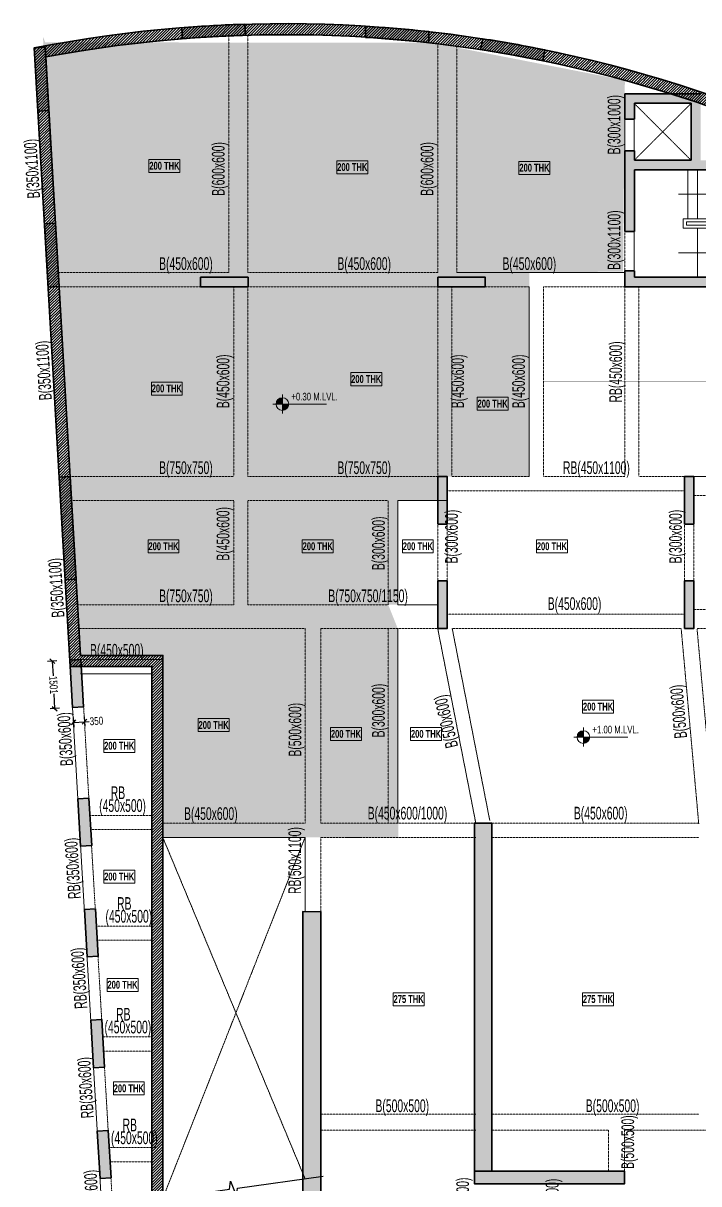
# Model space of a CAD drawing. Header units: millimetres. Extents: x 15 to 343839, y 33 to 62854.
# Drawn here: x 15 to 21381, y 24560 to 61241 of the extents above; entities that cross this region are included whole.
import ezdxf

# ---------------------------------------------------------------- set-up
doc = ezdxf.new("R2010")
doc.units = ezdxf.units.MM
doc.linetypes.add('HIDDEN', pattern=[0.375, 0.25, -0.125])
for name, color, linetype, lineweight in [('A-ANNO-DIMS', 8, 'Continuous', 15), ('A-DETL-MISC', 35, 'Continuous', 15), ('A-FLOR-IDEN', 11, 'Continuous', 9), ('A-HIDD-ABVE', 8, 'HIDDEN', 20), ('G-____-____-DIMS', 7, 'Continuous', 9), ('S-BEAM', 7, 'Continuous', 18), ('S-BEAM-IDEN', 2, 'Continuous', 9), ('S-COL HATCH', 9, 'Continuous', 0), ('S-COLS', 5, 'Continuous', 35)]:
    doc.layers.add(name, color=color, linetype=linetype, lineweight=lineweight)
doc.layers.add('changes', color=7, linetype='Continuous')
doc.layers.add('HATCH', color=8, linetype='Continuous')
doc.styles.add('Dim.s & Anno.(Misc.)', font='ARIALN.TTF')
doc.styles.add('SOBHA', font='swisscl.ttf')
doc.styles.add('Swis721 LtCn BT', font='swisscl.ttf', dxfattribs={"width": 0.9, "height": 233.355162})
doc.styles.add('Swis721 LtCn BT_1', font='swisscl.ttf', dxfattribs={"height": 240})
doc.styles.add('Swis721 LtCn BT_B', font='', dxfattribs={"width": 0.9, "height": 246.918336})
doc.styles.get('Swis721 LtCn BT_B').set_extended_font_data('Swis721 LtCn BT', bold=True)
doc.dimstyles.new('A-GFC-100', dxfattribs={"dimscale": 100, "dimtxt": 1.75, "dimasz": 1.5, "dimexe": 1.5, "dimexo": 0, "dimgap": 1, "dimtad": 1, "dimdsep": 46, "dimtxsty": 'Dim.s & Anno.(Misc.)', "dimblk": 'ARCHTICK', "dimcen": 0, "dimdle": 1.5, "dimclrd": 256, "dimclre": 8, "dimclrt": 6, "dimazin": 2, "dimtfac": 1, "dimtix": 1, "dimtmove": 2, "dimatfit": 3, "dimfxl": 1, "dimtolj": 1, "dimlwd": -1, "dimlwe": 9, "dimarcsym": 0})
doc.dimstyles.new('S-100', dxfattribs={"dimscale": 100, "dimtxt": 2.5, "dimasz": 1.5, "dimexe": 1.5, "dimexo": 1.5, "dimgap": 0.1, "dimtad": 0, "dimdec": 0, "dimrnd": 0.0005, "dimzin": 0, "dimdsep": 46, "dimtxsty": 'SOBHA', "dimblk": 'OBLIQUE', "dimcen": 0.09, "dimclrd": 8, "dimclre": 8, "dimclrt": 6, "dimadec": 0, "dimazin": 0, "dimtfac": 1, "dimtdec": 0, "dimtofl": 0, "dimtmove": 0, "dimatfit": 3, "dimfxl": 1.5, "dimfxlon": 1, "dimtolj": 1, "dimtzin": 0, "dimlwd": -1, "dimlwe": -1, "dimarcsym": 0})

# ---------------------------------------------------------------- blocks, each defined once
blk = doc.blocks.new('_ARCHTICK')
at = {"color": 0, "linetype": 'ByBlock', "const_width": 0.15}
blk.add_lwpolyline([(-0.5, -0.5), (0.5, 0.5)], dxfattribs=at)
blk = doc.blocks.new('Spot Elevations - M_Spot Elevation - Target Filled-23738-FIRST FLOOR  FRAMING PLAN _NTA_')
at = {"layer": 'G-____-____-DIMS'}
h = blk.add_hatch(color=256, dxfattribs=at)
edge = h.paths.add_edge_path(flags=0)
edge.add_line((0, 0), (-2, 0))
edge.add_arc((0, 0), 2, 90, 180, ccw=False)
edge.add_line((0, 2), (0, 0))
h = blk.add_hatch(color=256, dxfattribs=at)
edge = h.paths.add_edge_path(flags=0)
edge.add_line((0, 0), (2, 0))
edge.add_arc((0, 0), 2, 270, 360, ccw=False)
edge.add_line((0, -2), (0, 0))
for p, q in [((-3, 0), (14, 0)), ((0, -3), (0, 3))]:
    blk.add_line(p, q, dxfattribs=at)
blk.add_circle((0, 0), 2, dxfattribs=at)
blk = doc.blocks.new('A$C89844c14')
at = {"layer": 'S-COL HATCH', "transparency": 33554687}
h = blk.add_hatch(dxfattribs=at)
h.set_pattern_fill('ANSI31', color=256, scale=500)
h.set_pattern_definition([(45, (-31243118.95, 21573255.045), (-44.19417382, 44.19417382), [])])
edge = h.paths.add_edge_path()
edge.add_line((-12641, -10574), (46763, -10574))
edge.add_line((46763, -10574), (50159, -10424))
edge.add_line((50159, -10424), (50159, 18363))
edge.add_arc((65987, 101152), 84288, 235.33184, 259.17631, ccw=False)
edge.add_arc((-8443, 269), 41200, 49.9962, 101.0852)
edge.add_line((-16364, 40700), (-15224, 21151))
edge.add_line((-15224, 21151), (-12641, 21151))
edge.add_line((-12641, 21151), (-12641, -10574))
edge = h.paths.add_edge_path(flags=16)
edge.add_line((-12291, -10224), (46756, -10224))
edge.add_line((46756, -10224), (49809, -10089))
edge.add_line((49809, -10089), (49809, 18075))
edge.add_arc((65987, 101152), 84638, 235.32076, 258.98032, ccw=False)
edge.add_arc((-8443, 269), 40850, 49.9733, 100.6568)
edge.add_line((-15997, 40415), (-14893, 21501))
edge.add_line((-14893, 21501), (-12291, 21501))
edge.add_line((-12291, 21501), (-12291, -10224))
h = blk.add_hatch(color=256, dxfattribs=at)
h.dxf.hatch_style = 1
h.paths.add_polyline_path([(-9677, 41100), (-9696, 41450, 0.01185), (-11693, 41340), (-11674, 40991, -0.011949)])
h = blk.add_hatch(color=256, dxfattribs=at)
h.dxf.hatch_style = 1
h.paths.add_polyline_path([(-3883, 40864), (-3883, 41216, 0.011892), (-5883, 41384), (-5883, 41033, -0.011992)])
h = blk.add_hatch(color=256, dxfattribs=at)
h.dxf.hatch_style = 1
h.paths.add_polyline_path([(-16015, 40721), (-16364, 40700), (-16248, 38704), (-15898, 38724)])
h = blk.add_hatch(color=256, dxfattribs=at)
h.dxf.hatch_style = 1
h.paths.add_polyline_path([(-278, 40295), (-209, 40638, 0.011811), (-2178, 40990), (-2248, 40647, -0.01191)])
h = blk.add_hatch(color=256, dxfattribs=at)
h.dxf.hatch_style = 1
h.paths.add_polyline_path([(9117, 37152), (4718, 37152), (4718, 38941, 0.006139), (3765, 39252), (2318, 39252), (2318, 38452), (2618, 38452), (2618, 38952), (4418, 38952), (4418, 37152), (2618, 37152), (2618, 37452), (2318, 37452), (2318, 34902), (2618, 34902), (2618, 36852), (9618, 36852), (9618, 33452), (2618, 33452), (2618, 33652), (2318, 33652), (2318, 33152), (9918, 33152), (9918, 36760, 0.005461)])
h = blk.add_hatch(color=256, dxfattribs=at)
h.dxf.hatch_style = 1
h.paths.add_polyline_path([(4718, 39252), (3765, 39252, -0.006139), (4718, 38941)])
h = blk.add_hatch(color=256, dxfattribs=at)
h.dxf.hatch_style = 1
h.paths.add_polyline_path([(-15690, 35158), (-16040, 35137), (-15923, 33141), (-15574, 33161)])
h = blk.add_hatch(color=256, dxfattribs=at)
h.dxf.hatch_style = 1
h.paths.add_polyline_path([(-11098, 33452), (-11098, 33152), (-9598, 33152), (-9598, 33452)])
h = blk.add_hatch(color=256, dxfattribs=at)
h.dxf.hatch_style = 1
h.paths.add_polyline_path([(-3596, 33452), (-3596, 33152), (-2096, 33152), (-2096, 33452)])
h = blk.add_hatch(color=256, dxfattribs=at)
h.dxf.hatch_style = 1
h.paths.add_polyline_path([(-15224, 27151), (-15573, 27131), (-15384, 23886), (-15034, 23907)])
h = blk.add_hatch(color=256, dxfattribs=at)
h.dxf.hatch_style = 1
h.paths.add_polyline_path([(-3596, 25652), (-3296, 25652), (-3296, 27152), (-3596, 27152)])
h = blk.add_hatch(color=256, dxfattribs=at)
h.dxf.hatch_style = 1
h.paths.add_polyline_path([(-3596, 25652), (-3296, 25652), (-3296, 27152), (-3596, 27152)])
h = blk.add_hatch(color=256, dxfattribs=at)
h.dxf.hatch_style = 1
h.paths.add_polyline_path([(4204, 25652), (4504, 25652), (4504, 27152), (4204, 27152)])
h = blk.add_hatch(color=256, dxfattribs=at)
h.dxf.hatch_style = 1
h.paths.add_polyline_path([(4204, 25652), (4504, 25652), (4504, 27152), (4204, 27152)])
h = blk.add_hatch(color=256, dxfattribs=at)
h.dxf.hatch_style = 1
h.paths.add_polyline_path([(-3596, 22352), (-3296, 22352), (-3296, 23852), (-3596, 23852)])
h = blk.add_hatch(color=256, dxfattribs=at)
h.dxf.hatch_style = 1
h.paths.add_polyline_path([(-3596, 22352), (-3296, 22352), (-3296, 23852), (-3596, 23852)])
h = blk.add_hatch(color=256, dxfattribs=at)
h.dxf.hatch_style = 1
h.paths.add_polyline_path([(4204, 22352), (4504, 22352), (4504, 23852), (4204, 23852)])
h = blk.add_hatch(color=256, dxfattribs=at)
h.dxf.hatch_style = 1
h.paths.add_polyline_path([(4204, 22352), (4504, 22352), (4504, 23852), (4204, 23852)])
h = blk.add_hatch(color=256, dxfattribs=at)
h.dxf.hatch_style = 1
h.paths.add_polyline_path([(-15235, 21349), (-15148, 19852), (-14798, 19872), (-14886, 21370)])
h = blk.add_hatch(color=256, dxfattribs=at)
h.dxf.hatch_style = 1
h.paths.add_polyline_path([(-14979, 16967), (-14892, 15470), (-14543, 15490), (-14630, 16988)])
h = blk.add_hatch(color=256, dxfattribs=at)
h.dxf.hatch_style = 1
h.paths.add_polyline_path([(-14775, 13467), (-14688, 11970), (-14338, 11990), (-14426, 13488)])
h = blk.add_hatch(color=256, dxfattribs=at)
h.dxf.hatch_style = 1
h.paths.add_polyline_path([(-14571, 9967), (-14484, 8470), (-14134, 8490), (-14222, 9988)])
h = blk.add_hatch(color=256, dxfattribs=at)
h.dxf.hatch_style = 1
h.paths.add_polyline_path([(-14367, 6467), (-14279, 4970), (-13930, 4990), (-14017, 6488)])
at = {"layer": 'S-COLS'}
for p, q in [((4718, 39252, 0), (2318, 39252, 0)), ((2618, 38952), (4418, 38952, 0)), ((4418, 37152, 0), (4418, 38952, 0)), ((4418, 37152, 0), (2618, 37152)), ((2618, 36852), (9618, 36852)), ((2618, 34902), (2618, 36852)), ((2318, 34902), (2618, 34902)), ((2318, 33652), (2318, 33152)), ((2618, 33652), (2318, 33652)), ((2618, 33452), (2618, 33652)), ((9618, 33452), (2618, 33452)), ((2318, 33152), (9918, 33152))]:
    blk.add_line(p, q, dxfattribs=at)
at = {"layer": 'S-COLS', "elevation": 0}
for points in [[(-12641, -10574), (46763, -10574), (50159, -10424), (50159, 18363, -0.104418), (18042, 31828, 0.226686), (-16364, 40700), (-15224, 21151), (-12641, 21151)], [(-12291, -10224), (46756, -10224), (49809, -10089), (49809, 18075, -0.103603), (17829, 31550, 0.224825), (-15997, 40415), (-14893, 21501), (-12291, 21501)]]:
    blk.add_lwpolyline(points, format="xyb", close=True, dxfattribs=at)
for points in [[(-9696, 41450, 0.01185), (-11693, 41340), (-11674, 40991, -0.011949), (-9677, 41100), (-9696, 41450)], [(-5883, 41384, -0.011892), (-3883, 41216), (-3883, 40864, 0.011992), (-5883, 41033), (-5883, 41384)], [(-278, 40295), (-209, 40638, 0.011811), (-2178, 40990), (-2248, 40647, -0.01191), (-278, 40295)]]:
    blk.add_lwpolyline(points, format="xyb", dxfattribs=at)
for points in [[(-16364, 40700), (-16015, 40721), (-15898, 38724), (-16248, 38704)], [(-16040, 35137), (-15690, 35158), (-15574, 33161), (-15923, 33141)], [(-11098, 33452), (-11098, 33152), (-9598, 33152), (-9598, 33452)], [(-3596, 33452), (-3596, 33152), (-2096, 33152), (-2096, 33452)], [(-15573, 27131), (-15224, 27151), (-15034, 23907), (-15384, 23886)], [(-3596, 25652), (-3296, 25652), (-3296, 27152), (-3596, 27152)], [(-3596, 25652), (-3296, 25652), (-3296, 27152), (-3596, 27152)], [(4204, 25652), (4504, 25652), (4504, 27152), (4204, 27152)], [(4204, 25652), (4504, 25652), (4504, 27152), (4204, 27152)], [(-3596, 22352), (-3296, 22352), (-3296, 23852), (-3596, 23852)], [(-3596, 22352), (-3296, 22352), (-3296, 23852), (-3596, 23852)], [(4204, 22352), (4504, 22352), (4504, 23852), (4204, 23852)], [(4204, 22352), (4504, 22352), (4504, 23852), (4204, 23852)], [(-15235, 21349), (-14886, 21370), (-14798, 19872), (-15148, 19852)], [(-14979, 16967), (-14630, 16988), (-14543, 15490), (-14892, 15470)], [(-14775, 13467), (-14426, 13488), (-14338, 11990), (-14688, 11970)], [(-14571, 9967), (-14222, 9988), (-14134, 8490), (-14484, 8470)], [(-14367, 6467), (-14017, 6488), (-13930, 4990), (-14279, 4970)]]:
    blk.add_lwpolyline(points, close=True, dxfattribs=at)
for points in [[(2618, 38952), (2618, 38452), (2318, 38452), (2318, 39252)], [(2618, 37152), (2618, 37452), (2318, 37452), (2318, 34902)]]:
    blk.add_lwpolyline(points, dxfattribs=at)
blk = doc.blocks.new('A$C0921b736')
at = {"layer": 'S-COL HATCH', "transparency": 33554687}
h = blk.add_hatch(color=256, dxfattribs=at)
h.dxf.hatch_style = 1
h.paths.add_polyline_path([(5425, 11675), (5425, 11275), (10175, 11275), (10175, 11675)])
h.paths.add_polyline_path([(5425, 11675), (5975, 11675), (5975, 22675), (5425, 22675)])
h = blk.add_hatch(color=256, dxfattribs=at)
h.dxf.hatch_style = 1
h.paths.add_polyline_path([(5785, 8375), (5785, 9275), (5385, 9275), (5385, 8775), (575, 8775), (575, 19875), (0, 19879), (0, 8375)])
at = {"layer": 'S-COLS'}
blk.add_lwpolyline([(5425, 11675), (5425, 22675), (5975, 22675), (5975, 11675), (5425, 11675)], dxfattribs=at)
blk.add_lwpolyline([(0, 8379), (5785, 8375), (5785, 9275), (5385, 9275), (5385, 8775), (575, 8775), (575, 19875), (0, 19879)], close=True, dxfattribs=at)
at = {"layer": 'S-COLS', "elevation": 0}
blk.add_lwpolyline([(10175, 11675), (5425, 11675), (5425, 11275), (10175, 11275)], close=True, dxfattribs=at)
blk = doc.blocks.new('_OBLIQUE')
at = {"color": 0, "linetype": 'ByBlock'}
blk.add_line((-0.5, -0.5), (0.5, 0.5), dxfattribs=at)
blk = doc.blocks.new('*D27')
at = {"layer": 'changes', "color": 8, "transparency": 16777216}
for p, q in [((1595, 39293), (1612, 38994)), ((1944, 39314), (1961, 39014)), ((1603, 39144), (1953, 39164)), ((1953, 39164), (2102, 39173))]:
    blk.add_line(p, q, dxfattribs=at)
at = {"layer": 'changes', "color": 8, "transparency": 16777216, "xscale": 150, "yscale": 150, "zscale": 150}
for p, rotation in [((1603, 39144), 183.3390003733006), ((1953, 39164), 3.339000373300581)]:
    blk.add_blockref('_OBLIQUE', p, dxfattribs=dict(at, rotation=rotation))
at = {"layer": 'changes', "color": 6, "transparency": 16777216, "insert": (2331, 39186), "char_height": 250, "attachment_point": 5, "rotation": 3.339, "style": 'SOBHA'}
blk.add_mtext('\\A1;350', dxfattribs=at)
blk = doc.blocks.new('*D28')
at = {"layer": 'changes', "color": 8, "transparency": 16777216}
for p, q in [((1082, 41087), (782, 41070)), ((932, 41078), (958, 40610)), ((1015, 39579), (989, 40048)), ((1165, 39588), (866, 39571))]:
    blk.add_line(p, q, dxfattribs=at)
at = {"layer": 'changes', "color": 8, "transparency": 16777216, "xscale": 150, "yscale": 150, "zscale": 150}
for p, rotation in [((932, 41078), 93.17328920307547), ((1015, 39579), 273.1732892030755)]:
    blk.add_blockref('_OBLIQUE', p, dxfattribs=dict(at, rotation=rotation))
at = {"layer": 'changes', "color": 6, "transparency": 16777216, "insert": (974, 40329), "char_height": 250, "attachment_point": 5, "rotation": 273.1733, "style": 'SOBHA'}
blk.add_mtext('\\A1;1501', dxfattribs=at)
blk = doc.blocks.new('A$Cf8d4ec59')
at = {"layer": 'A-DETL-MISC'}
for p, q in [((-5300, 0), (-5300, -1550)), ((-5000, 0), (-5000, -1550)), ((-4700, 0), (-4700, -1550)), ((-4400, 0), (-4400, -1550)), ((-4100, 0), (-4100, -1550)), ((-3800, 0), (-3800, -1550)), ((-3500, 0), (-3500, -1550)), ((-3200, 0), (-3200, -1550)), ((-2900, 0), (-2900, -1550)), ((-2600, 0), (-2600, -1550)), ((-2300, 0), (-2300, -1550)), ((-2000, 0), (-2000, -1550)), ((-1700, 0), (-1700, -1550)), ((-5000, -3400), (-5000, -1850)), ((-4700, -3400), (-4700, -1850)), ((-4400, -3400), (-4400, -1850)), ((-4100, -3400), (-4100, -1850)), ((-3800, -3400), (-3800, -1850)), ((-3500, -3400), (-3500, -1850)), ((-3200, -3400), (-3200, -1850)), ((-2900, -3400), (-2900, -1850)), ((-2600, -3400), (-2600, -1850)), ((-2300, -3400), (-2300, -1850)), ((-2000, -3400), (-2000, -1850)), ((-1700, -3400), (-1700, -1850))]:
    blk.add_line(p, q, dxfattribs=at)
for points in [[(-1550, -1550), (-1550, -1850), (-5450, -1850), (-5450, -1550)], [(-1650, -1650), (-1650, -1750), (-5350, -1750), (-5350, -1650)]]:
    blk.add_lwpolyline(points, close=True, dxfattribs=at)
at = {"layer": 'A-ANNO-DIMS', "ltscale": 500}
for points in [[(-1400, -775), (-5600, -775)], [(-5600, -2625), (-1424, -2625)]]:
    blk.add_leader(points, dimstyle='A-GFC-100', override={"dimasz": 0.002, "dimtad": 0, "dimfxl": 0.18, "dimarcsym": 1}, dxfattribs=at)

msp = doc.modelspace()

# ---------------------------------------------------------------- hatches: boundary and pattern name
at = {"layer": 'HATCH'}
h = msp.add_hatch(dxfattribs=at)
h.set_pattern_fill('TRIANG', color=9, scale=1500)
h.set_pattern_definition([(60, (-31346289.55, 21492996.04), (-281.2499995, 487.1392893), [281.25, -281.25]), (120, (-31346289.55, 21492996.04), (-562.4999995, 3e-07), [281.25, -281.25]), (0, (-31346430.17, 21493239.6), (281.25, 487.139289), [281.25, -281.25])])
edge = h.paths.add_edge_path()
edge.add_line((11770.6, 35509.8), (4432.4, 35509.8))
edge.add_line((4432.4, 35509.8), (4432.4, 41261))
edge.add_line((4432.4, 41261), (1830.3, 41261))
edge.add_line((1830.3, 41261), (639.6, 60813.3))
edge.add_line((639.6, 60813.3), (710.6, 60635.8))
edge.add_line((710.6, 60635.8), (12951.7, 60623.7))
edge.add_line((12951.7, 60623.7), (19042.6, 59436.7))
edge.add_line((19042.6, 59436.7), (18984.5, 53392))
edge.add_line((18984.5, 53392), (16016.7, 53359.8))
edge.add_line((16016.7, 53359.8), (16016.7, 46911))
edge.add_line((16016.7, 46911), (13143.7, 46909.8))
edge.add_line((13143.7, 46909.8), (13127.8, 46159.8))
edge.add_line((13127.8, 46159.8), (11859.8, 46159.8))
edge.add_line((11859.8, 46159.8), (11859.8, 42859.8))
edge.add_line((11859.8, 42859.8), (11559.8, 42859.8))
edge.add_line((11559.8, 42859.8), (11859.8, 42109.8))
edge.add_line((11859.8, 42109.8), (11878.1, 35509.8))

# ---------------------------------------------------------------- linework, layer by layer
at = {"elevation": 0}
msp.add_lwpolyline([(4159.3, 24055.4), (6540, 24388.3), (6567.2, 24644.5), (6760.3, 24166.6), (6787.6, 24422.9), (9497.9, 24801.9)], dxfattribs=at)
at = {"layer": 'A-FLOR-IDEN', "color": 8, "flags": 128}
for points in [[(4969.1, 56937.2), (4969.1, 56525.3), (3991.6, 56525.3), (3991.6, 56937.2)], [(4969.1, 56937.2), (4969.1, 56525.3), (3991.6, 56525.3), (3991.6, 56937.2)], [(10911.6, 56896.2), (10911.6, 56484.3), (9934.1, 56484.3), (9934.1, 56896.2)], [(10911.6, 56896.2), (10911.6, 56484.3), (9934.1, 56484.3), (9934.1, 56896.2)], [(16671.6, 56875.2), (16671.6, 56463.3), (15694.1, 56463.3), (15694.1, 56875.2)], [(16671.6, 56875.2), (16671.6, 56463.3), (15694.1, 56463.3), (15694.1, 56875.2)], [(5044.6, 49899.7), (5044.6, 49487.8), (4067.1, 49487.8), (4067.1, 49899.7)], [(5044.6, 49899.7), (5044.6, 49487.8), (4067.1, 49487.8), (4067.1, 49899.7)], [(11352.1, 50196.7), (11352.1, 49784.8), (10374.6, 49784.8), (10374.6, 50196.7)], [(11352.1, 50196.7), (11352.1, 49784.8), (10374.6, 49784.8), (10374.6, 50196.7)], [(15350.2, 49419.1), (15350.2, 49007.3), (14372.7, 49007.3), (14372.7, 49419.1)], [(15350.2, 49419.1), (15350.2, 49007.3), (14372.7, 49007.3), (14372.7, 49419.1)], [(18683.1, 39843.2), (18683.1, 39431.3), (17705.6, 39431.3), (17705.6, 39843.2)], [(18683.1, 39843.2), (18683.1, 39431.3), (17705.6, 39431.3), (17705.6, 39843.2)], [(6525.1, 39261.7), (6525.1, 38849.8), (5547.6, 38849.8), (5547.6, 39261.7)], [(6525.1, 39261.7), (6525.1, 38849.8), (5547.6, 38849.8), (5547.6, 39261.7)], [(10712.1, 38981.7), (10712.1, 38569.8), (9734.6, 38569.8), (9734.6, 38981.7)], [(10712.1, 38981.7), (10712.1, 38569.8), (9734.6, 38569.8), (9734.6, 38981.7)], [(13243.6, 38981.7), (13243.6, 38569.8), (12266.1, 38569.8), (12266.1, 38981.7)], [(13243.6, 38981.7), (13243.6, 38569.8), (12266.1, 38569.8), (12266.1, 38981.7)], [(3540.3, 38606.9), (3540.3, 38195), (2562.8, 38195), (2562.8, 38606.9)], [(3540.3, 34472.4), (3540.3, 34060.5), (2562.8, 34060.5), (2562.8, 34472.4)], [(3645.3, 31052.4), (3645.3, 30640.5), (2667.8, 30640.5), (2667.8, 31052.4)], [(11716, 30600.2), (11716, 30188.4), (12693.5, 30188.4), (12693.5, 30600.2)], [(17703, 30600.2), (17703, 30188.4), (18680.5, 30188.4), (18680.5, 30600.2)], [(3842.8, 27779.9), (3842.8, 27368), (2865.3, 27368), (2865.3, 27779.9)]]:
    msp.add_lwpolyline(points, close=True, dxfattribs=at)
at = {"layer": 'A-FLOR-IDEN', "color": 8, "elevation": 0, "flags": 128}
for points in [[(4941.3, 44912.3), (4941.3, 44500.5), (3963.8, 44500.5), (3963.8, 44912.3)], [(4941.3, 44912.3), (4941.3, 44500.5), (3963.8, 44500.5), (3963.8, 44912.3)], [(9817.8, 44912.3), (9817.8, 44500.5), (8840.3, 44500.5), (8840.3, 44912.3)], [(9817.8, 44912.3), (9817.8, 44500.5), (8840.3, 44500.5), (8840.3, 44912.3)], [(12983.8, 44912.3), (12983.8, 44500.5), (12006.3, 44500.5), (12006.3, 44912.3)], [(12983.8, 44912.3), (12983.8, 44500.5), (12006.3, 44500.5), (12006.3, 44912.3)], [(17223.8, 44912.3), (17223.8, 44500.5), (16246.3, 44500.5), (16246.3, 44912.3)], [(17223.8, 44912.3), (17223.8, 44500.5), (16246.3, 44500.5), (16246.3, 44912.3)]]:
    msp.add_lwpolyline(points, close=True, dxfattribs=at)
at = {"layer": 'A-HIDD-ABVE', "linetype": 'HIDDEN'}
for p, q in [((19338.3, 58711, 0), (21138.3, 56911, 0)), ((19338.3, 56911, 0), (21138.3, 58711, 0)), ((4428.5, 35509.8), (8928.1, 24722.2, 0)), ((4428.5, 24093), (8928.1, 35509.8))]:
    msp.add_line(p, q, dxfattribs=at)
at = {"layer": 'S-BEAM', "linetype": 'HIDDEN'}
for p, q in [((6521.6, 53359.8), (6521.6, 60872.7)), ((7121.6, 53359.8), (7121.6, 60878.7)), ((13124, 53359.8, 0), (13124, 60589.2, 0)), ((13724, 53359.8, 0), (13724, 60513, 0)), ((19038.3, 54659.8, 0), (19038.3, 53409.8, 0)), ((1120.6, 53359.8), (6521.6, 53359.8)), ((7121.6, 53359.8), (13124, 53359.8)), ((1146.4, 52909.8), (14090.7, 52909.8)), ((6672, 46909.8, 0), (6672, 52911, 0)), ((7122, 46911, 0), (7122, 52911, 0)), ((13124, 46909.8, 0), (13124, 52909.8, 0)), ((13574, 46909.8, 0), (13574, 52909.8, 0)), ((13574, 52909.8), (16016.7, 52909.8)), ((16466.7, 52909.8), (19038.3, 52909.8, 0)), ((16466.7, 46909.8), (16466.7, 52909.8)), ((19038.3, 46909.8, 0), (19038.3, 52909.8, 0)), ((19488.3, 46909.8, 0), (19488.3, 52909.8, 0)), ((1496.9, 46909.8), (6672, 46909.8)), ((7121.6, 46909.8), (13424, 46909.8)), ((13574, 46909.8), (16016.7, 46909.8)), ((16466.7, 46909.8), (19038.3, 46909.8)), ((19488.3, 46909.8), (20927.8, 46909.8)), ((13424, 46459.8), (20923.5, 46459.8)), ((21228.3, 46309.8), (30049, 46309.8)), ((1540.6, 46159.8), (6672, 46159.8)), ((6672, 42859.8, 0), (6672, 46161, 0)), ((7122, 42859.8, 0), (7122, 46161, 0)), ((7122, 46159.8), (11559.8, 46159.8)), ((11559.8, 42859.8, 0), (11559.8, 46159.8, 0)), ((13124, 43611, 0), (13128.7, 45411, 0)), ((13424, 43611, 0), (13424, 45411, 0)), ((20923.5, 43611, 0), (20928.3, 45411, 0)), ((21223.5, 43611, 0), (21223.5, 45411, 0)), ((1732.7, 42859.8), (6672, 42859.8)), ((7122, 42859.8), (11559.8, 42859.8)), ((13423.5, 42859.8), (13424, 42859.8)), ((20923.5, 42559.8), (13424, 42559.8)), ((21228.3, 42709.8), (30049, 42709.8)), ((1776.5, 42109.8), (8928.1, 42109.8)), ((8928.1, 35959.8), (8928.1, 42109.8)), ((9428.1, 42109.8), (13124, 42109.8)), ((9428.1, 35959.8), (9428.1, 42109.8)), ((11559.8, 35959.8, 0), (11559.8, 42109.8, 0)), ((14328.1, 35959.8), (13124, 42109.8, 0)), ((14769.7, 36046.3), (13582.3, 42111, 0)), ((20823.1, 42109.8), (13582.5, 42109.8)), ((20823.1, 42109.8, 0), (21379.1, 35937.4, 0)), ((21325, 42111, 0), (21877.1, 35982.3, 0)), ((21325.1, 42109.8), (30038.8, 42109.8, 0)), ((4428.5, 41128.4, 0), (1825.5, 41128.4, 0)), ((2125.3, 36204.8), (4056.8, 36204.8)), ((4428.5, 35959.8), (8928.1, 35959.8)), ((9428.1, 35959.8), (14328.1, 35959.8)), ((14828.1, 35959.8), (21378.1, 35959.8, 0)), ((2151.6, 35754.8), (4078.5, 35754.8)), ((2161.6, 35509.8, 0), (2325.4, 32702.3, 0)), ((9428.1, 33159.8), (9428.1, 35509.8)), ((9428.1, 35509.8), (14328.1, 35509.8)), ((10198.1, 35509.8), (10727.6, 35509.8)), ((14828.1, 35509.8), (21378.1, 35509.8)), ((2325.2, 32704.8), (4078.5, 32704.8)), ((2351.5, 32254.8), (4078.5, 32254.8)), ((2529.4, 29204.8), (4078.5, 29204.8)), ((2555.7, 28754.8), (4078.5, 28754.8)), ((14328.1, 26759.8), (9428.1, 26759.8)), ((14828.1, 26759.8), (21378.1, 26759.8)), ((14328.1, 26259.8), (9428.1, 26259.8)), ((14828.1, 26259.8), (18528.1, 26259.8)), ((18528.1, 24959.9, 0), (18528.1, 26259.8, 0)), ((19028.1, 26259.8), (26698.1, 26259.8)), ((19028.1, 24959.9, 0), (19028.1, 26259.8, 0)), ((2733.6, 25704.8), (4078.5, 25704.8)), ((2759.9, 25254.8), (4078.5, 25254.8))]:
    msp.add_line(p, q, dxfattribs=at)
at = {"layer": 'S-BEAM'}
for p, q in [((19038.3, 58209.8, 0), (19038.3, 57209.8, 0)), ((19338.3, 58209.8, 0), (19338.3, 57209.8, 0)), ((19338.3, 54659.8, 0), (19338.3, 53409.8, 0)), ((13724, 53359.8), (19038.3, 53359.8)), ((16016.7, 46909.8), (16016.7, 52909.8)), ((11859.8, 42859.8, 0), (11859.8, 46159.8, 0)), ((11859.8, 46159.8), (13424, 46159.8)), ((11859.8, 42859.8), (13124, 42859.8)), ((11859.8, 35959.8, 0), (11859.8, 42111, 0)), ((4078.5, 40678.4, 0), (1825.5, 40678.4, 0)), ((4428.5, 35509.8), (8928.1, 35509.8)), ((8928.1, 33159.8), (8928.1, 35509.8))]:
    msp.add_line(p, q, dxfattribs=at)
at = {"layer": 'S-BEAM', "ltscale": 250000}
msp.add_line((21227.8, 46909.8), (26188.3, 46909.8), dxfattribs=at)
at = {"layer": 'S-BEAM', "const_width": 12.5, "elevation": 0}
msp.add_lwpolyline([(16466.7, 49909.8), (30499, 49909.8)], dxfattribs=at)
at = {"layer": 'S-BEAM', "linetype": 'HIDDEN', "elevation": 0}
for points in [[(1925.8, 39631), (2135.3, 35959.8)], [(2351.6, 32252.3), (2529.6, 29202.3)], [(2555.8, 28752.3), (2733.8, 25702.3)], [(2760, 25252.3), (2938, 22202.3)]]:
    msp.add_lwpolyline(points, dxfattribs=at)
at = {"layer": 'S-BEAM', "ltscale": 250000, "elevation": 0}
msp.add_lwpolyline([(1571.7, 39610.3), (3551, 5685.8)], dxfattribs=at)

# ---------------------------------------------------------------- block references
at = {"layer": 'changes'}
msp.add_blockref('A$C0921b736', (8857, 13284.6, 0), dxfattribs=at)
at = {"layer": 'G-____-____-DIMS', "xscale": 99.99999999999991, "yscale": 99.99999999999991, "zscale": 99.99999999999991}
for p in [(8210.4, 49204, 0), (17731.3, 38679.7)]:
    msp.add_blockref('Spot Elevations - M_Spot Elevation - Target Filled-23738-FIRST FLOOR  FRAMING PLAN _NTA_', p, dxfattribs=at)
at = {"layer": 'S-BEAM-IDEN'}
msp.add_blockref('A$Cf8d4ec59', (26338.3, 56609.8, 0), dxfattribs=at)
at = {"layer": 'S-COL HATCH', "color": 4}
msp.add_blockref('A$C89844c14', (16723.8, 19759.8), dxfattribs=at)

# ---------------------------------------------------------------- texts
at = {"layer": 'A-FLOR-IDEN', "color": 1, "char_height": 246.92, "width": 1155, "attachment_point": 2, "line_spacing_factor": 0.964267, "style": 'Swis721 LtCn BT_B'}
for s, insert in [('200 THK', (4480.3, 56859.1)), ('200 THK', (4480.3, 56859.1)), ('200 THK', (10422.8, 56818.1)), ('200 THK', (10422.8, 56818.1)), ('200 THK', (16182.8, 56797.1)), ('200 THK', (16182.8, 56797.1)), ('200 THK', (10863.3, 50118.6)), ('200 THK', (10863.3, 50118.6)), ('200 THK', (4555.8, 49821.6)), ('200 THK', (4555.8, 49821.6)), ('200 THK', (14861.5, 49341)), ('200 THK', (14861.5, 49341)), ('200 THK', (4452.6, 44834.3)), ('200 THK', (4452.6, 44834.3)), ('200 THK', (9329.1, 44834.3)), ('200 THK', (9329.1, 44834.3)), ('200 THK', (12495.1, 44834.3)), ('200 THK', (12495.1, 44834.3)), ('200 THK', (16735.1, 44834.3)), ('200 THK', (16735.1, 44834.3)), ('200 THK', (18194.3, 39765.1)), ('200 THK', (18194.3, 39765.1)), ('200 THK', (6036.3, 39183.6)), ('200 THK', (6036.3, 39183.6)), ('200 THK', (10223.3, 38903.6)), ('200 THK', (10223.3, 38903.6)), ('200 THK', (12754.8, 38903.6)), ('200 THK', (12754.8, 38903.6)), ('200 THK', (3051.6, 38528.8)), ('200 THK', (3051.6, 34394.3)), ('200 THK', (3156.6, 30974.3)), ('275 THK', (12204.7, 30522.2)), ('275 THK', (18191.7, 30522.2)), ('200 THK', (3354.1, 27701.8))]:
    msp.add_mtext(s, dxfattribs=dict(at, insert=insert))
at = {"layer": 'G-____-____-DIMS', "color": 1, "insert": (8495.8, 49559.6, 0), "char_height": 240, "width": 1683.881, "attachment_point": 1, "line_spacing_factor": 0.970126, "style": 'Swis721 LtCn BT_1'}
msp.add_mtext('+0.30 M.LVL.', dxfattribs=at)
at = {"layer": 'G-____-____-DIMS', "insert": (18016.7, 39035.3), "char_height": 240, "width": 1683.881, "attachment_point": 1, "line_spacing_factor": 0.970126, "style": 'Swis721 LtCn BT_1'}
msp.add_mtext('+1.00 M.LVL.', dxfattribs=at)
at = {"layer": 'S-BEAM-IDEN', "style": 'Swis721 LtCn BT', "width": 0.8}
for s, rotation, p in [('B(300x1000)', 90, (18901.2, 57094.4, 0)), ('B(350x1100)', 93.60442, (548.2, 55718, 0)), ('B(600x600)', 90, (6384.5, 55788)), ('B(600x600)', 90, (12986.8, 55788, 0)), ('B(300x1100)', 90, (18901.2, 53446.6, 0)), ('B(450x600)', 360, (4313.8, 53443.2)), ('B(450x600)', 360, (9951.4, 53443.2)), ('B(450x600)', 360, (15173.9, 53443.2)), ('B(350x1100)', 93.60442, (920.5, 49338.3, 0)), ('RB(450x600)', 90, (18951.5, 49252.6, 0)), ('B(450x600)', 90, (6534.9, 49074.7, 0)), ('B(450x600)', 90, (13953.6, 49073.5)), ('B(450x600)', 90, (15879.6, 49073.5)), ('B(750x750)', 360, (4313.8, 46993.2)), ('B(750x750)', 360, (9951.4, 46993.2)), ('RB(450x1100)', 360, (17085.2, 46993.2, 0)), ('B(450x600)', 90, (6534.9, 44253.9, 0)), ('B(300x600)', 90, (11449, 43954.2, 0)), ('B(300x600)', 90, (13759.1, 44167.7)), ('B(300x600)', 90, (20843.7, 44167.7)), ('B(350x1100)', 93.60442, (1321.1, 42470.7, 0)), ('B(750x750)', 360, (4313.8, 42943.2)), ('B(750x750/1150)', 360, (9662.6, 42943.2)), ('B(450x600)', 360, (16603.7, 42695.9)), ('B(450x500)', 360, (2127.1, 41221.3, 0)), ('B(300x600)', 90, (11449, 38668.2, 0)), ('B(500x600)', 103.06395, (13772.1, 38388)), ('B(500x600)', 95.07956, (21012.2, 38656.5, 0)), ('B(500x600)', 90, (8810.6, 38062.5)), ('B(350x600)', 93.60442, (1594.5, 37779.6, 0)), ('RB', 360, (2783.5, 36719.3, 0)), ('(450x500)', 360, (2417.1, 36314.4, 0)), ('B(450x600)', 360, (5100.6, 36058.9)), ('RB(500x1100)', 90, (8802.6, 33718.6)), ('RB(350x600)', 93.60442, (1840.1, 33575.4, 0)), ('RB', 360, (2983.4, 33219.3, 0)), ('(450x500)', 360, (2617, 32814.4, 0)), ('RB(350x600)', 93.60442, (2042.7, 30103.7, 0)), ('RB', 360, (2953.1, 29719.3, 0)), ('(450x500)', 360, (2586.7, 29314.4, 0)), ('RB(350x600)', 93.60442, (2248.8, 26644.8, 0)), ('B(500x500)', 360, (11155.4, 26826.5)), ('B(500x500)', 360, (17807.4, 26826.5)), ('RB', 360, (3157.3, 26219.3, 0)), ('B(500x500)', 90, (19333.3, 25028.5)), ('(450x500)', 360, (2790.9, 25814.4, 0)), ('RB(350x600)', 93.60442, (2452.5, 23079.9, 0)), ('B(400x1100)', 90, (14112.6, 22877.8)), ('B(300x1100)', 90, (16944.8, 22842.4))]:
    msp.add_text(s, height=400, rotation=rotation, dxfattribs=at).set_placement(p)
for s, p in [('B(450x600/1000)', (10908.9, 36074.8)), ('B(450x600)', (17429.8, 36074.8))]:
    msp.add_text(s, height=400, dxfattribs=at).set_placement(p)

# ---------------------------------------------------------------- dimensions: what is measured, and where the dimension line sits
at = {"layer": 'changes'}
for p1, p2, distance, picture, middle in [((1571.7, 39610.3, 0), (1488.6, 41109.2, 0), 557.3, '*D28', (973.7, 40328.9)), ((1576, 39611.8, 0), (1925.4, 39632.2, 0), -469, '*D27', (2330.6, 39186))]:
    dim = msp.add_aligned_dim(p1=p1, p2=p2, distance=distance, dimstyle='S-100', dxfattribs=at)
    dim.commit()
    dim.dimension.update_dxf_attribs({"geometry": picture, "text_midpoint": middle})

doc.saveas('drawing.dxf')
